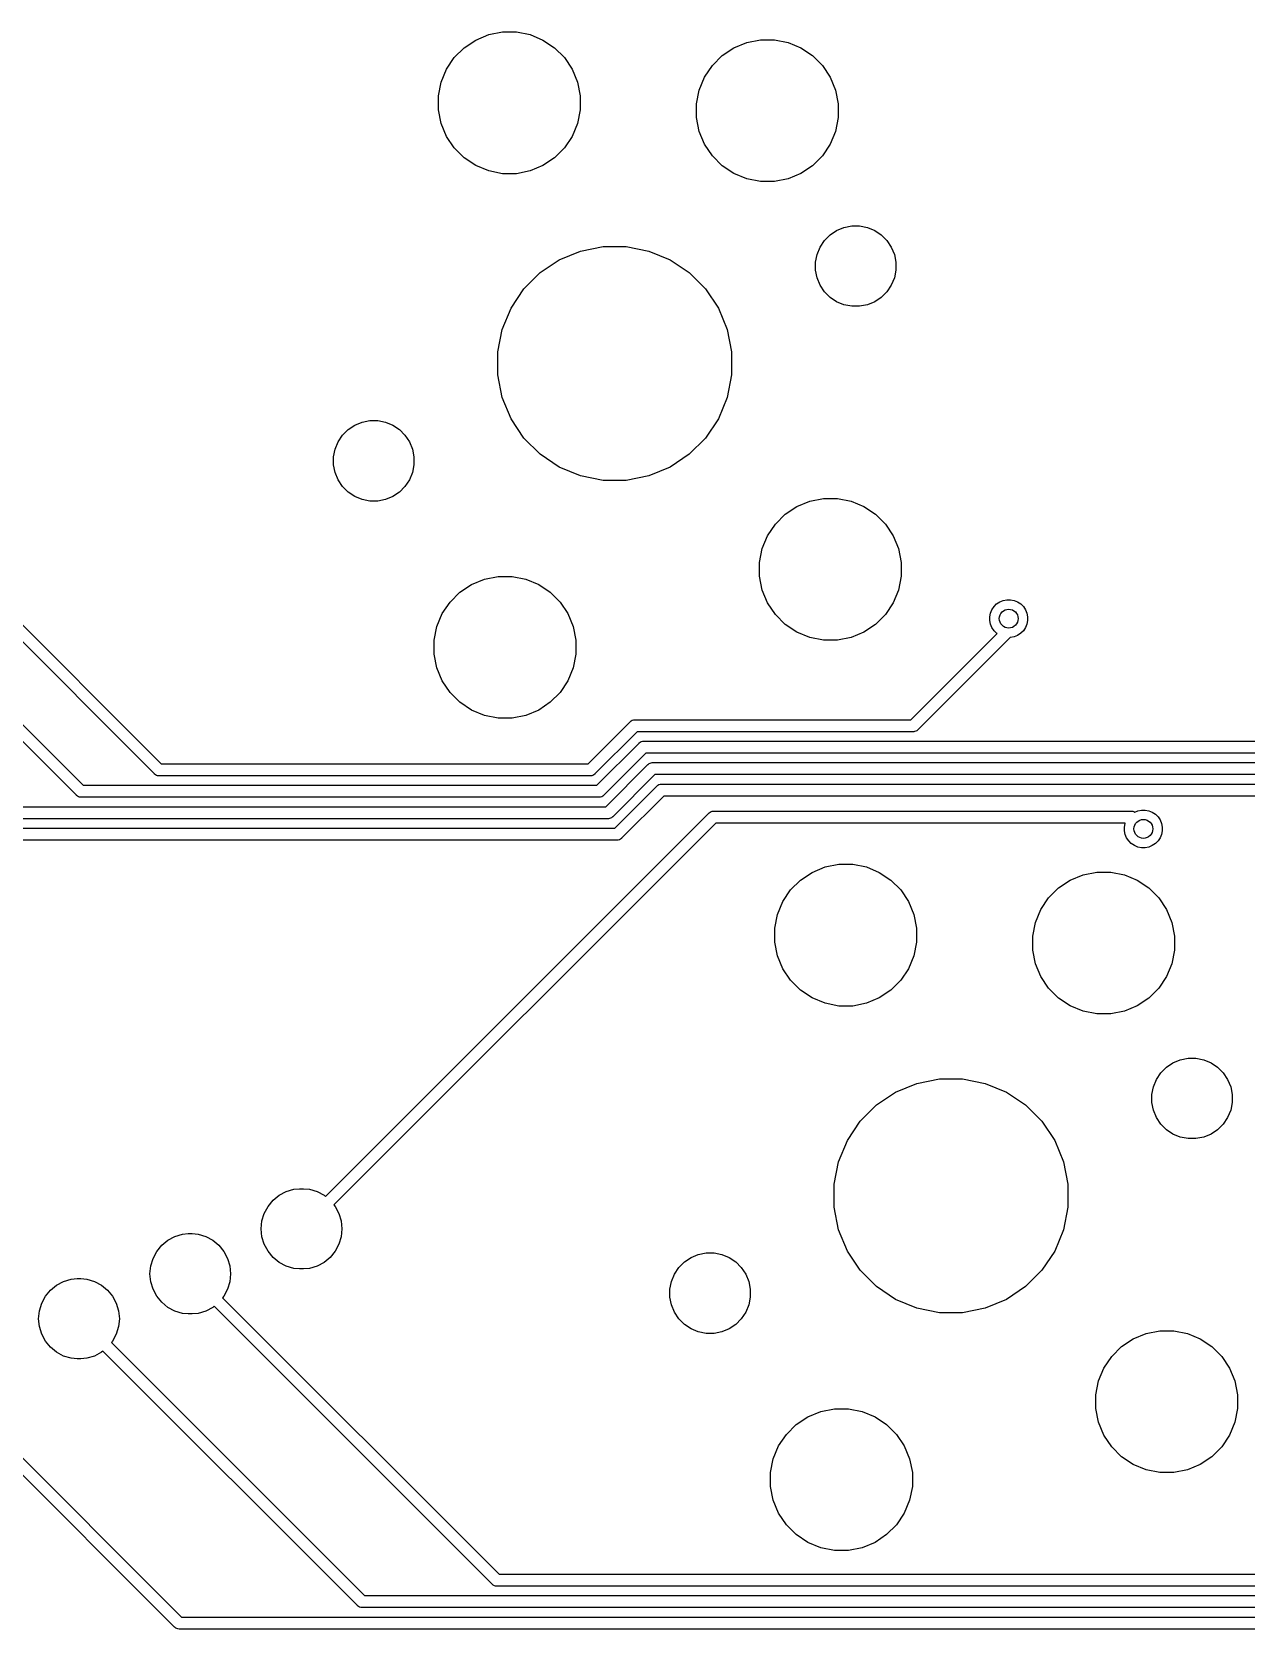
# Model space of a CAD drawing. Extents: x 0.3 to 11, y -13.3 to 4.6.
# Drawn here: x 7.246 to 8.258, y -9.618 to -8.287 of the extents above; entities that cross this region are included whole.
import ezdxf

# ---------------------------------------------------------------- set-up
doc = ezdxf.new("R2010")
doc.units = 0
doc.header["$MEASUREMENT"] = 0
doc.layers.add('BLACK', color=7, linetype='CONTINUOUS')

msp = doc.modelspace()

# ---------------------------------------------------------------- linework, layer by layer
at = {"layer": 'BLACK', "linetype": 'CONTINUOUS'}
for p, q in [((7.61625, -8.29421), (7.627, -8.28975)), ((7.627, -8.28975), (7.63841, -8.28749)), ((7.63841, -8.28749), (7.65004, -8.28749)), ((7.65004, -8.28749), (7.66145, -8.28975)), ((7.66145, -8.28975), (7.6722, -8.29421)), ((7.59835, -8.3089), (7.60658, -8.30067)), ((7.60658, -8.30067), (7.61625, -8.29421)), ((7.6722, -8.29421), (7.68187, -8.30067)), ((7.68187, -8.30067), (7.69009, -8.3089)), ((7.82154, -8.30724), (7.83121, -8.30077)), ((7.83121, -8.30077), (7.84196, -8.29632)), ((7.84196, -8.29632), (7.85337, -8.29405)), ((7.85337, -8.29405), (7.865, -8.29405)), ((7.865, -8.29405), (7.87641, -8.29632)), ((7.87641, -8.29632), (7.88716, -8.30077)), ((7.88716, -8.30077), (7.89683, -8.30724)), ((7.59189, -8.31857), (7.59835, -8.3089)), ((7.69009, -8.3089), (7.69656, -8.31857)), ((7.80685, -8.32513), (7.81332, -8.31546)), ((7.81332, -8.31546), (7.82154, -8.30724)), ((7.89683, -8.30724), (7.90506, -8.31546)), ((7.90506, -8.31546), (7.91152, -8.32513)), ((7.58517, -8.34072), (7.58744, -8.32931)), ((7.58744, -8.32931), (7.59189, -8.31857)), ((7.69656, -8.31857), (7.70101, -8.32931)), ((7.70101, -8.32931), (7.70328, -8.34072)), ((7.8024, -8.33588), (7.80685, -8.32513)), ((7.91152, -8.32513), (7.91597, -8.33588)), ((7.58517, -8.35236), (7.58517, -8.34072)), ((7.70328, -8.34072), (7.70328, -8.35236)), ((7.80013, -8.34729), (7.8024, -8.33588)), ((7.91597, -8.33588), (7.91824, -8.34729)), ((7.58744, -8.36377), (7.58517, -8.35236)), ((7.70328, -8.35236), (7.70101, -8.36377)), ((7.80013, -8.35892), (7.80013, -8.34729)), ((7.91824, -8.34729), (7.91824, -8.35892)), ((7.59189, -8.37451), (7.58744, -8.36377)), ((7.70101, -8.36377), (7.69656, -8.37451)), ((7.8024, -8.37033), (7.80013, -8.35892)), ((7.80685, -8.38108), (7.8024, -8.37033)), ((7.91597, -8.37033), (7.91152, -8.38108)), ((7.91824, -8.35892), (7.91597, -8.37033)), ((7.59835, -8.38419), (7.59189, -8.37451)), ((7.60658, -8.39241), (7.59835, -8.38419)), ((7.69009, -8.38419), (7.68187, -8.39241)), ((7.69656, -8.37451), (7.69009, -8.38419)), ((7.81332, -8.39075), (7.80685, -8.38108)), ((7.91152, -8.38108), (7.90506, -8.39075)), ((7.61625, -8.39887), (7.60658, -8.39241)), ((7.68187, -8.39241), (7.6722, -8.39887)), ((7.82154, -8.39898), (7.81332, -8.39075)), ((7.90506, -8.39075), (7.89683, -8.39898)), ((7.627, -8.40333), (7.61625, -8.39887)), ((7.63841, -8.4056), (7.627, -8.40333)), ((7.65004, -8.4056), (7.63841, -8.4056)), ((7.66145, -8.40333), (7.65004, -8.4056)), ((7.6722, -8.39887), (7.66145, -8.40333)), ((7.83121, -8.40544), (7.82154, -8.39898)), ((7.84196, -8.40989), (7.83121, -8.40544)), ((7.85337, -8.41216), (7.84196, -8.40989)), ((7.87641, -8.40989), (7.865, -8.41216)), ((7.88716, -8.40544), (7.87641, -8.40989)), ((7.89683, -8.39898), (7.88716, -8.40544)), ((7.865, -8.41216), (7.85337, -8.41216)), ((7.91688, -8.45293), (7.92297, -8.45041)), ((7.92297, -8.45041), (7.92944, -8.44912)), ((7.92944, -8.44912), (7.93604, -8.44912)), ((7.93604, -8.44912), (7.94252, -8.45041)), ((7.94252, -8.45041), (7.94861, -8.45293)), ((7.90306, -8.46675), (7.90672, -8.46126)), ((7.90672, -8.46126), (7.91139, -8.4566)), ((7.91139, -8.4566), (7.91688, -8.45293)), ((7.94861, -8.45293), (7.9541, -8.4566)), ((7.9541, -8.4566), (7.95877, -8.46126)), ((7.95877, -8.46126), (7.96243, -8.46675)), ((7.66986, -8.48805), (7.68582, -8.47738)), ((7.68582, -8.47738), (7.70355, -8.47004)), ((7.70355, -8.47004), (7.72238, -8.46629)), ((7.72238, -8.46629), (7.74157, -8.46629)), ((7.74157, -8.46629), (7.7604, -8.47004)), ((7.7604, -8.47004), (7.77813, -8.47738)), ((7.77813, -8.47738), (7.79409, -8.48805)), ((7.89924, -8.47932), (7.90053, -8.47285)), ((7.90053, -8.47285), (7.90306, -8.46675)), ((7.96243, -8.46675), (7.96496, -8.47285)), ((7.96496, -8.47285), (7.96624, -8.47932)), ((7.65629, -8.50162), (7.66986, -8.48805)), ((7.79409, -8.48805), (7.80766, -8.50162)), ((7.89924, -8.48592), (7.89924, -8.47932)), ((7.90053, -8.49239), (7.89924, -8.48592)), ((7.96624, -8.48592), (7.96496, -8.49239)), ((7.96624, -8.47932), (7.96624, -8.48592)), ((7.64563, -8.51758), (7.65629, -8.50162)), ((7.80766, -8.50162), (7.81833, -8.51758)), ((7.90306, -8.49849), (7.90053, -8.49239)), ((7.90672, -8.50397), (7.90306, -8.49849)), ((7.91139, -8.50864), (7.90672, -8.50397)), ((7.95877, -8.50397), (7.9541, -8.50864)), ((7.96243, -8.49849), (7.95877, -8.50397)), ((7.96496, -8.49239), (7.96243, -8.49849)), ((7.91688, -8.51231), (7.91139, -8.50864)), ((7.92297, -8.51483), (7.91688, -8.51231)), ((7.92944, -8.51612), (7.92297, -8.51483)), ((7.93604, -8.51612), (7.92944, -8.51612)), ((7.94252, -8.51483), (7.93604, -8.51612)), ((7.94861, -8.51231), (7.94252, -8.51483)), ((7.9541, -8.50864), (7.94861, -8.51231)), ((7.63828, -8.53531), (7.64563, -8.51758)), ((7.81833, -8.51758), (7.82567, -8.53531)), ((7.63454, -8.55414), (7.63828, -8.53531)), ((7.82567, -8.53531), (7.82942, -8.55414)), ((7.63454, -8.57333), (7.63454, -8.55414)), ((7.82942, -8.55414), (7.82942, -8.57333)), ((7.63828, -8.59216), (7.63454, -8.57333)), ((7.82942, -8.57333), (7.82567, -8.59216)), ((7.64563, -8.60989), (7.63828, -8.59216)), ((7.82567, -8.59216), (7.81833, -8.60989)), ((7.65629, -8.62585), (7.64563, -8.60989)), ((7.81833, -8.60989), (7.80766, -8.62585)), ((7.50152, -8.62898), (7.50519, -8.6235)), ((7.50519, -8.6235), (7.50985, -8.61883)), ((7.50985, -8.61883), (7.51534, -8.61516)), ((7.51534, -8.61516), (7.52144, -8.61264)), ((7.52144, -8.61264), (7.52791, -8.61135)), ((7.52791, -8.61135), (7.53451, -8.61135)), ((7.53451, -8.61135), (7.54098, -8.61264)), ((7.54098, -8.61264), (7.54708, -8.61516)), ((7.54708, -8.61516), (7.55256, -8.61883)), ((7.55256, -8.61883), (7.55723, -8.6235)), ((7.55723, -8.6235), (7.5609, -8.62898)), ((7.49771, -8.64155), (7.499, -8.63508)), ((7.499, -8.63508), (7.50152, -8.62898)), ((7.5609, -8.62898), (7.56342, -8.63508)), ((7.56342, -8.63508), (7.56471, -8.64155)), ((7.66986, -8.63942), (7.65629, -8.62585)), ((7.80766, -8.62585), (7.79409, -8.63942)), ((7.49771, -8.64815), (7.49771, -8.64155)), ((7.499, -8.65462), (7.49771, -8.64815)), ((7.56471, -8.64815), (7.56342, -8.65462)), ((7.56471, -8.64155), (7.56471, -8.64815)), ((7.68582, -8.65009), (7.66986, -8.63942)), ((7.70355, -8.65743), (7.68582, -8.65009)), ((7.77813, -8.65009), (7.7604, -8.65743)), ((7.79409, -8.63942), (7.77813, -8.65009)), ((7.50152, -8.66072), (7.499, -8.65462)), ((7.50519, -8.66621), (7.50152, -8.66072)), ((7.5609, -8.66072), (7.55723, -8.66621)), ((7.56342, -8.65462), (7.5609, -8.66072)), ((7.72238, -8.66118), (7.70355, -8.65743)), ((7.74157, -8.66118), (7.72238, -8.66118)), ((7.7604, -8.65743), (7.74157, -8.66118)), ((7.34844, -8.90572), (7.11451, -8.6718)), ((7.12288, -8.66602), (7.35422, -8.89736)), ((7.50985, -8.67087), (7.50519, -8.66621)), ((7.51534, -8.67454), (7.50985, -8.67087)), ((7.52144, -8.67706), (7.51534, -8.67454)), ((7.52791, -8.67835), (7.52144, -8.67706)), ((7.54098, -8.67706), (7.53451, -8.67835)), ((7.54708, -8.67454), (7.54098, -8.67706)), ((7.55256, -8.67087), (7.54708, -8.67454)), ((7.55723, -8.66621), (7.55256, -8.67087)), ((7.89446, -8.6785), (7.90587, -8.67623)), ((7.90587, -8.67623), (7.9175, -8.67623)), ((7.9175, -8.67623), (7.92891, -8.6785)), ((7.28346, -8.9236), (7.04505, -8.68519)), ((7.05212, -8.67812), (7.28924, -8.91524)), ((7.53451, -8.67835), (7.52791, -8.67835)), ((7.86582, -8.69764), (7.87404, -8.68941)), ((7.87404, -8.68941), (7.88371, -8.68295)), ((7.88371, -8.68295), (7.89446, -8.6785)), ((7.92891, -8.6785), (7.93966, -8.68295)), ((7.93966, -8.68295), (7.94933, -8.68941)), ((7.94933, -8.68941), (7.95756, -8.69764)), ((7.85935, -8.70731), (7.86582, -8.69764)), ((7.95756, -8.69764), (7.96402, -8.70731)), ((7.8549, -8.71806), (7.85935, -8.70731)), ((7.96402, -8.70731), (7.96847, -8.71806)), ((7.85263, -8.72947), (7.8549, -8.71806)), ((7.85263, -8.7411), (7.85263, -8.72947)), ((7.96847, -8.71806), (7.97074, -8.72947)), ((7.97074, -8.72947), (7.97074, -8.7411)), ((7.61271, -8.74786), (7.62345, -8.74341)), ((7.62345, -8.74341), (7.63486, -8.74114)), ((7.63486, -8.74114), (7.64649, -8.74114)), ((7.64649, -8.74114), (7.6579, -8.74341)), ((7.6579, -8.74341), (7.66865, -8.74786)), ((7.8549, -8.75251), (7.85263, -8.7411)), ((7.97074, -8.7411), (7.96847, -8.75251)), ((7.59481, -8.76255), (7.60303, -8.75432)), ((7.60303, -8.75432), (7.61271, -8.74786)), ((7.66865, -8.74786), (7.67832, -8.75432)), ((7.67832, -8.75432), (7.68655, -8.76255)), ((7.85935, -8.76326), (7.8549, -8.75251)), ((7.96847, -8.75251), (7.96402, -8.76326)), ((7.58834, -8.77222), (7.59481, -8.76255)), ((7.68655, -8.76255), (7.69301, -8.77222)), ((7.86582, -8.77293), (7.85935, -8.76326)), ((7.96402, -8.76326), (7.95756, -8.77293)), ((8.04509, -8.77178), (8.04628, -8.76892)), ((8.04628, -8.76892), (8.048, -8.76634)), ((8.048, -8.76634), (8.0502, -8.76415)), ((8.0502, -8.76415), (8.05278, -8.76242)), ((8.05278, -8.76242), (8.05564, -8.76124)), ((8.05564, -8.76124), (8.05869, -8.76063)), ((8.05869, -8.76063), (8.06179, -8.76063)), ((8.06179, -8.76063), (8.06483, -8.76124)), ((8.06483, -8.76124), (8.0677, -8.76242)), ((8.0677, -8.76242), (8.07028, -8.76415)), ((8.07028, -8.76415), (8.07247, -8.76634)), ((8.07247, -8.76634), (8.07419, -8.76892)), ((8.07419, -8.76892), (8.07538, -8.77178)), ((7.58162, -8.79438), (7.58389, -8.78297)), ((7.58389, -8.78297), (7.58834, -8.77222)), ((7.69301, -8.77222), (7.69746, -8.78297)), ((7.69746, -8.78297), (7.69973, -8.79438)), ((7.87404, -8.78115), (7.86582, -8.77293)), ((7.88371, -8.78762), (7.87404, -8.78115)), ((7.94933, -8.78115), (7.93966, -8.78762)), ((7.95756, -8.77293), (7.94933, -8.78115)), ((8.04449, -8.77483), (8.04509, -8.77178)), ((8.04449, -8.77793), (8.04449, -8.77483)), ((8.04509, -8.78097), (8.04449, -8.77793)), ((8.04628, -8.78384), (8.04509, -8.78097)), ((8.07538, -8.78097), (8.07419, -8.78384)), ((8.07538, -8.77178), (8.07598, -8.77483)), ((8.07598, -8.77793), (8.07538, -8.78097)), ((8.07598, -8.77483), (8.07598, -8.77793)), ((7.58162, -8.80601), (7.58162, -8.79438)), ((7.69973, -8.79438), (7.69973, -8.80601)), ((7.89446, -8.79207), (7.88371, -8.78762)), ((7.90587, -8.79434), (7.89446, -8.79207)), ((7.9175, -8.79434), (7.90587, -8.79434)), ((7.92891, -8.79207), (7.9175, -8.79434)), ((7.93966, -8.78762), (7.92891, -8.79207)), ((7.97879, -8.8606), (8.05054, -8.78884)), ((8.0614, -8.79213), (7.98457, -8.86896)), ((8.048, -8.78642), (8.04628, -8.78384)), ((8.0502, -8.78861), (8.048, -8.78642)), ((8.05054, -8.78884), (8.0502, -8.78861)), ((8.06179, -8.79213), (8.0614, -8.79213)), ((8.06483, -8.79152), (8.06179, -8.79213)), ((8.0677, -8.79033), (8.06483, -8.79152)), ((8.07028, -8.78861), (8.0677, -8.79033)), ((8.07247, -8.78642), (8.07028, -8.78861)), ((8.07419, -8.78384), (8.07247, -8.78642)), ((7.58389, -8.81742), (7.58162, -8.80601)), ((7.69973, -8.80601), (7.69746, -8.81742)), ((7.58834, -8.82817), (7.58389, -8.81742)), ((7.69746, -8.81742), (7.69301, -8.82817)), ((7.59481, -8.83784), (7.58834, -8.82817)), ((7.69301, -8.82817), (7.68655, -8.83784)), ((7.60303, -8.84606), (7.59481, -8.83784)), ((7.61271, -8.85253), (7.60303, -8.84606)), ((7.67832, -8.84606), (7.66865, -8.85253)), ((7.68655, -8.83784), (7.67832, -8.84606)), ((7.62345, -8.85698), (7.61271, -8.85253)), ((7.63486, -8.85925), (7.62345, -8.85698)), ((7.64649, -8.85925), (7.63486, -8.85925)), ((7.6579, -8.85698), (7.64649, -8.85925)), ((7.66865, -8.85253), (7.6579, -8.85698)), ((7.70974, -8.89736), (7.74487, -8.86223)), ((7.74487, -8.86223), (7.74502, -8.86204)), ((7.74502, -8.86204), (7.74579, -8.86142)), ((7.74579, -8.86142), (7.74665, -8.86095)), ((7.74665, -8.86095), (7.7476, -8.86067)), ((7.7476, -8.86067), (7.74833, -8.8606)), ((7.74833, -8.8606), (7.74858, -8.86057)), ((7.74858, -8.86057), (7.74882, -8.8606)), ((7.74882, -8.8606), (7.97879, -8.8606)), ((7.75065, -8.8706), (7.71552, -8.90572)), ((7.98062, -8.8706), (7.75065, -8.8706)), ((7.98086, -8.87062), (7.98062, -8.8706)), ((7.98111, -8.8706), (7.98086, -8.87062)), ((7.98184, -8.87052), (7.98111, -8.8706)), ((7.98278, -8.87024), (7.98184, -8.87052)), ((7.98365, -8.86977), (7.98278, -8.87024)), ((7.98441, -8.86915), (7.98365, -8.86977)), ((7.98457, -8.86896), (7.98441, -8.86915)), ((7.71714, -8.91524), (7.75227, -8.88011)), ((7.75805, -8.88847), (7.72292, -8.9236)), ((7.75227, -8.88011), (7.75243, -8.87992)), ((7.75243, -8.87992), (7.75319, -8.87929)), ((7.75319, -8.87929), (7.75329, -8.87924)), ((7.75329, -8.87924), (7.75406, -8.87883)), ((7.75406, -8.87883), (7.755, -8.87854)), ((7.755, -8.87854), (7.75598, -8.87845)), ((7.75598, -8.87845), (7.75623, -8.87847)), ((7.75623, -8.87847), (8.4058, -8.87847)), ((8.40762, -8.88847), (7.75805, -8.88847)), ((7.35422, -8.89736), (7.70974, -8.89736)), ((7.72455, -8.93311), (7.75968, -8.89798)), ((7.75968, -8.89798), (7.75983, -8.89779)), ((7.75983, -8.89779), (7.76059, -8.89717)), ((7.76059, -8.89717), (7.76146, -8.8967)), ((7.76146, -8.8967), (7.7624, -8.89642)), ((7.7624, -8.89642), (7.76314, -8.89634)), ((7.76314, -8.89634), (7.76339, -8.89632)), ((7.76339, -8.89632), (7.76363, -8.89634)), ((7.76363, -8.89634), (8.4132, -8.89634)), ((7.28924, -8.91524), (7.71714, -8.91524)), ((7.34859, -8.90591), (7.34844, -8.90572)), ((7.34935, -8.90654), (7.34859, -8.90591)), ((7.35022, -8.907), (7.34935, -8.90654)), ((7.35116, -8.90729), (7.35022, -8.907)), ((7.3519, -8.90736), (7.35116, -8.90729)), ((7.35214, -8.90739), (7.3519, -8.90736)), ((7.3519, -8.90736), (7.3519, -8.90736)), ((7.35239, -8.90736), (7.35214, -8.90739)), ((7.71157, -8.90736), (7.35239, -8.90736)), ((7.71181, -8.90739), (7.71157, -8.90736)), ((7.71206, -8.90736), (7.71181, -8.90739)), ((7.71279, -8.90729), (7.71206, -8.90736)), ((7.71373, -8.907), (7.71279, -8.90729)), ((7.7146, -8.90654), (7.71373, -8.907)), ((7.71536, -8.90591), (7.7146, -8.90654)), ((7.71552, -8.90572), (7.71536, -8.90591)), ((7.76546, -8.90634), (7.73033, -8.94147)), ((7.73195, -8.95099), (7.76708, -8.91586)), ((8.41503, -8.90634), (7.76546, -8.90634)), ((7.76708, -8.91586), (7.76724, -8.91567)), ((7.76724, -8.91567), (7.76767, -8.91531)), ((7.76767, -8.91531), (7.768, -8.91504)), ((7.768, -8.91504), (7.76887, -8.91458)), ((7.76887, -8.91458), (7.76981, -8.91429)), ((7.76981, -8.91429), (7.77079, -8.91419)), ((7.77079, -8.91419), (7.77103, -8.91422)), ((7.77103, -8.91422), (8.42123, -8.91422)), ((7.28361, -8.92379), (7.28346, -8.9236)), ((7.28437, -8.92441), (7.28361, -8.92379)), ((7.28524, -8.92488), (7.28437, -8.92441)), ((7.28619, -8.92516), (7.28524, -8.92488)), ((7.28717, -8.92526), (7.28619, -8.92516)), ((7.28741, -8.92524), (7.28717, -8.92526)), ((7.71897, -8.92524), (7.28741, -8.92524)), ((7.71921, -8.92526), (7.71897, -8.92524)), ((7.71946, -8.92524), (7.71921, -8.92526)), ((7.7202, -8.92516), (7.71946, -8.92524)), ((7.72114, -8.92488), (7.7202, -8.92516)), ((7.72201, -8.92441), (7.72114, -8.92488)), ((7.72277, -8.92379), (7.72201, -8.92441)), ((7.72292, -8.9236), (7.72277, -8.92379)), ((7.77286, -8.92422), (7.73773, -8.95935)), ((8.42305, -8.92422), (7.77286, -8.92422)), ((7.72637, -8.94311), (7.17511, -8.94311)), ((7.17693, -8.93311), (7.72455, -8.93311)), ((7.49099, -9.25787), (7.81049, -8.93837)), ((7.72662, -8.94314), (7.72637, -8.94311)), ((7.72686, -8.94311), (7.72662, -8.94314)), ((7.7276, -8.94304), (7.72686, -8.94311)), ((7.72854, -8.94275), (7.7276, -8.94304)), ((7.72941, -8.94229), (7.72854, -8.94275)), ((7.73017, -8.94166), (7.72941, -8.94229)), ((7.73033, -8.94147), (7.73017, -8.94166)), ((7.81049, -8.93837), (7.81065, -8.93818)), ((7.81065, -8.93818), (7.81141, -8.93755)), ((7.81141, -8.93755), (7.81228, -8.93709)), ((7.81228, -8.93709), (7.81322, -8.9368)), ((7.81322, -8.9368), (7.81396, -8.93673)), ((7.81396, -8.93673), (7.8142, -8.93671)), ((7.8142, -8.93671), (7.81445, -8.93673)), ((7.81445, -8.93673), (8.16235, -8.93673)), ((8.16235, -8.93673), (8.1626, -8.93671)), ((8.1626, -8.93671), (8.16284, -8.93673)), ((8.16284, -8.93673), (8.16358, -8.9368)), ((8.16358, -8.9368), (8.16452, -8.93709)), ((8.16452, -8.93709), (8.16528, -8.9375)), ((8.16528, -8.9375), (8.16785, -8.93643)), ((8.16785, -8.93643), (8.17089, -8.93583)), ((8.17089, -8.93583), (8.17399, -8.93583)), ((8.17399, -8.93583), (8.17703, -8.93643)), ((8.17703, -8.93643), (8.1799, -8.93762)), ((8.1799, -8.93762), (8.18248, -8.93934)), ((8.18248, -8.93934), (8.18467, -8.94154)), ((8.18467, -8.94154), (8.1864, -8.94412)), ((7.06463, -8.95099), (7.73195, -8.95099)), ((7.81627, -8.94673), (7.49807, -9.26494)), ((8.1574, -8.94673), (7.81627, -8.94673)), ((8.15669, -8.95002), (8.1573, -8.94698)), ((8.15669, -8.95313), (8.15669, -8.95002)), ((8.1573, -8.95617), (8.15669, -8.95313)), ((8.1573, -8.94698), (8.1574, -8.94673)), ((8.15849, -8.95903), (8.1573, -8.95617)), ((8.1864, -8.94412), (8.18758, -8.94698)), ((8.18758, -8.95617), (8.1864, -8.95903)), ((8.18758, -8.94698), (8.18819, -8.95002)), ((8.18819, -8.95313), (8.18758, -8.95617)), ((8.18819, -8.95002), (8.18819, -8.95313)), ((7.73378, -8.96099), (7.0628, -8.96099)), ((7.73402, -8.96101), (7.73378, -8.96099)), ((7.73427, -8.96099), (7.73402, -8.96101)), ((7.735, -8.96091), (7.73427, -8.96099)), ((7.73595, -8.96063), (7.735, -8.96091)), ((7.73681, -8.96016), (7.73595, -8.96063)), ((7.73758, -8.95954), (7.73681, -8.96016)), ((7.73773, -8.95935), (7.73758, -8.95954)), ((8.16021, -8.96161), (8.15849, -8.95903)), ((8.1624, -8.96381), (8.16021, -8.96161)), ((8.16498, -8.96553), (8.1624, -8.96381)), ((8.16785, -8.96672), (8.16498, -8.96553)), ((8.17089, -8.96732), (8.16785, -8.96672)), ((8.17399, -8.96732), (8.17089, -8.96732)), ((8.17703, -8.96672), (8.17399, -8.96732)), ((8.1799, -8.96553), (8.17703, -8.96672)), ((8.18248, -8.96381), (8.1799, -8.96553)), ((8.18467, -8.96161), (8.18248, -8.96381)), ((8.1864, -8.95903), (8.18467, -8.96161)), ((7.90722, -8.98332), (7.91862, -8.98105)), ((7.91862, -8.98105), (7.93026, -8.98105)), ((7.93026, -8.98105), (7.94167, -8.98332)), ((7.87857, -9.00246), (7.8868, -8.99423)), ((7.8868, -8.99423), (7.89647, -8.98777)), ((7.89647, -8.98777), (7.90722, -8.98332)), ((7.94167, -8.98332), (7.95241, -8.98777)), ((7.95241, -8.98777), (7.96209, -8.99423)), ((7.96209, -8.99423), (7.97031, -9.00246)), ((8.10176, -9.0008), (8.11143, -8.99434)), ((8.11143, -8.99434), (8.12218, -8.98988)), ((8.12218, -8.98988), (8.13359, -8.98761)), ((8.13359, -8.98761), (8.14522, -8.98761)), ((8.14522, -8.98761), (8.15663, -8.98988)), ((8.15663, -8.98988), (8.16738, -8.99434)), ((8.16738, -8.99434), (8.17705, -9.0008)), ((7.87211, -9.01213), (7.87857, -9.00246)), ((7.97031, -9.00246), (7.97678, -9.01213)), ((8.08707, -9.0187), (8.09353, -9.00902)), ((8.09353, -9.00902), (8.10176, -9.0008)), ((8.17705, -9.0008), (8.18528, -9.00902)), ((8.18528, -9.00902), (8.19174, -9.0187)), ((7.86539, -9.03429), (7.86766, -9.02288)), ((7.86766, -9.02288), (7.87211, -9.01213)), ((7.97678, -9.01213), (7.98123, -9.02288)), ((7.98123, -9.02288), (7.9835, -9.03429)), ((8.08262, -9.02944), (8.08707, -9.0187)), ((8.19174, -9.0187), (8.19619, -9.02944)), ((7.86539, -9.04592), (7.86539, -9.03429)), ((7.9835, -9.03429), (7.9835, -9.04592)), ((8.08035, -9.04085), (8.08262, -9.02944)), ((8.19619, -9.02944), (8.19846, -9.04085)), ((7.86766, -9.05733), (7.86539, -9.04592)), ((7.9835, -9.04592), (7.98123, -9.05733)), ((8.08035, -9.05249), (8.08035, -9.04085)), ((8.19846, -9.04085), (8.19846, -9.05249)), ((7.87211, -9.06808), (7.86766, -9.05733)), ((7.98123, -9.05733), (7.97678, -9.06808)), ((8.08262, -9.06389), (8.08035, -9.05249)), ((8.19846, -9.05249), (8.19619, -9.06389)), ((7.87857, -9.07775), (7.87211, -9.06808)), ((7.97678, -9.06808), (7.97031, -9.07775)), ((8.08707, -9.07464), (8.08262, -9.06389)), ((8.09353, -9.08431), (8.08707, -9.07464)), ((8.19174, -9.07464), (8.18528, -9.08431)), ((8.19619, -9.06389), (8.19174, -9.07464)), ((7.8868, -9.08597), (7.87857, -9.07775)), ((7.89647, -9.09244), (7.8868, -9.08597)), ((7.96209, -9.08597), (7.95241, -9.09244)), ((7.97031, -9.07775), (7.96209, -9.08597)), ((8.10176, -9.09254), (8.09353, -9.08431)), ((8.18528, -9.08431), (8.17705, -9.09254)), ((7.90722, -9.09689), (7.89647, -9.09244)), ((7.91862, -9.09916), (7.90722, -9.09689)), ((7.93026, -9.09916), (7.91862, -9.09916)), ((7.94167, -9.09689), (7.93026, -9.09916)), ((7.95241, -9.09244), (7.94167, -9.09689)), ((8.11143, -9.099), (8.10176, -9.09254)), ((8.12218, -9.10345), (8.11143, -9.099)), ((8.16738, -9.099), (8.15663, -9.10345)), ((8.17705, -9.09254), (8.16738, -9.099)), ((8.13359, -9.10572), (8.12218, -9.10345)), ((8.14522, -9.10572), (8.13359, -9.10572)), ((8.15663, -9.10345), (8.14522, -9.10572)), ((8.20319, -9.14397), (8.20966, -9.14268)), ((8.20966, -9.14268), (8.21626, -9.14268)), ((8.21626, -9.14268), (8.22273, -9.14397)), ((8.18327, -9.16031), (8.18694, -9.15483)), ((8.18694, -9.15483), (8.19161, -9.15016)), ((8.19161, -9.15016), (8.19709, -9.14649)), ((8.19709, -9.14649), (8.20319, -9.14397)), ((8.22273, -9.14397), (8.22883, -9.14649)), ((8.22883, -9.14649), (8.23432, -9.15016)), ((8.23432, -9.15016), (8.23898, -9.15483)), ((8.23898, -9.15483), (8.24265, -9.16031)), ((7.96604, -9.17095), (7.98377, -9.1636)), ((7.98377, -9.1636), (8.0026, -9.15986)), ((8.0026, -9.15986), (8.02179, -9.15986)), ((8.02179, -9.15986), (8.04062, -9.1636)), ((8.04062, -9.1636), (8.05835, -9.17095)), ((8.17946, -9.17288), (8.18075, -9.16641)), ((8.18075, -9.16641), (8.18327, -9.16031)), ((8.24265, -9.16031), (8.24517, -9.16641)), ((8.24517, -9.16641), (8.24646, -9.17288)), ((7.93651, -9.19518), (7.95008, -9.18161)), ((7.95008, -9.18161), (7.96604, -9.17095)), ((8.05835, -9.17095), (8.07431, -9.18161)), ((8.07431, -9.18161), (8.08788, -9.19518)), ((8.17946, -9.17948), (8.17946, -9.17288)), ((8.18075, -9.18595), (8.17946, -9.17948)), ((8.24646, -9.17948), (8.24517, -9.18595)), ((8.24646, -9.17288), (8.24646, -9.17948)), ((7.92584, -9.21114), (7.93651, -9.19518)), ((8.08788, -9.19518), (8.09854, -9.21114)), ((8.18327, -9.19205), (8.18075, -9.18595)), ((8.18694, -9.19754), (8.18327, -9.19205)), ((8.24265, -9.19205), (8.23898, -9.19754)), ((8.24517, -9.18595), (8.24265, -9.19205)), ((8.19161, -9.2022), (8.18694, -9.19754)), ((8.19709, -9.20587), (8.19161, -9.2022)), ((8.20319, -9.20839), (8.19709, -9.20587)), ((8.20966, -9.20968), (8.20319, -9.20839)), ((8.22273, -9.20839), (8.21626, -9.20968)), ((8.22883, -9.20587), (8.22273, -9.20839)), ((8.23432, -9.2022), (8.22883, -9.20587)), ((8.23898, -9.19754), (8.23432, -9.2022)), ((7.9185, -9.22888), (7.92584, -9.21114)), ((8.09854, -9.21114), (8.10589, -9.22888)), ((8.21626, -9.20968), (8.20966, -9.20968)), ((7.91475, -9.2477), (7.9185, -9.22888)), ((8.10589, -9.22888), (8.10963, -9.2477)), ((7.91475, -9.26689), (7.91475, -9.2477)), ((8.10963, -9.2477), (8.10963, -9.26689)), ((7.44314, -9.26615), (7.44732, -9.26106)), ((7.44732, -9.26106), (7.45242, -9.25688)), ((7.45242, -9.25688), (7.45823, -9.25377)), ((7.45823, -9.25377), (7.46454, -9.25185)), ((7.46454, -9.25185), (7.46946, -9.25137)), ((7.46946, -9.25137), (7.47274, -9.25137)), ((7.47274, -9.25137), (7.47766, -9.25185)), ((7.47766, -9.25185), (7.48397, -9.25377)), ((7.48397, -9.25377), (7.48978, -9.25688)), ((7.48978, -9.25688), (7.49099, -9.25787)), ((7.43812, -9.27827), (7.44003, -9.27197)), ((7.44003, -9.27197), (7.44314, -9.26615)), ((7.49807, -9.26494), (7.49906, -9.26615)), ((7.49906, -9.26615), (7.50217, -9.27197)), ((7.50217, -9.27197), (7.50408, -9.27827)), ((7.9185, -9.28572), (7.91475, -9.26689)), ((8.10963, -9.26689), (8.10589, -9.28572)), ((7.37182, -9.28931), (7.37674, -9.28883)), ((7.37674, -9.28883), (7.38003, -9.28883)), ((7.38003, -9.28883), (7.38494, -9.28931)), ((7.43747, -9.28483), (7.43812, -9.27827)), ((7.43812, -9.29139), (7.43747, -9.28483)), ((7.50408, -9.27827), (7.50473, -9.28483)), ((7.50473, -9.28483), (7.50408, -9.29139)), ((7.92584, -9.30345), (7.9185, -9.28572)), ((8.10589, -9.28572), (8.09854, -9.30345)), ((7.35042, -9.30361), (7.35461, -9.29852)), ((7.35461, -9.29852), (7.3597, -9.29434)), ((7.3597, -9.29434), (7.36551, -9.29123)), ((7.36551, -9.29123), (7.37182, -9.28931)), ((7.38494, -9.28931), (7.39125, -9.29123)), ((7.39125, -9.29123), (7.39706, -9.29434)), ((7.39706, -9.29434), (7.40216, -9.29852)), ((7.40216, -9.29852), (7.40634, -9.30361)), ((7.44003, -9.2977), (7.43812, -9.29139)), ((7.44314, -9.30352), (7.44003, -9.2977)), ((7.50217, -9.2977), (7.49906, -9.30352)), ((7.50408, -9.29139), (7.50217, -9.2977)), ((7.34476, -9.3223), (7.3454, -9.31574)), ((7.3454, -9.31574), (7.34732, -9.30943)), ((7.34732, -9.30943), (7.35042, -9.30361)), ((7.40634, -9.30361), (7.40945, -9.30943)), ((7.40945, -9.30943), (7.41136, -9.31574)), ((7.41136, -9.31574), (7.41201, -9.3223)), ((7.44732, -9.30861), (7.44314, -9.30352)), ((7.45242, -9.31279), (7.44732, -9.30861)), ((7.45823, -9.3159), (7.45242, -9.31279)), ((7.48978, -9.31279), (7.48397, -9.3159)), ((7.49488, -9.30861), (7.48978, -9.31279)), ((7.49906, -9.30352), (7.49488, -9.30861)), ((7.7854, -9.31706), (7.79007, -9.31239)), ((7.79007, -9.31239), (7.79556, -9.30873)), ((7.79556, -9.30873), (7.80165, -9.3062)), ((7.80165, -9.3062), (7.80813, -9.30491)), ((7.80813, -9.30491), (7.81472, -9.30491)), ((7.81472, -9.30491), (7.8212, -9.3062)), ((7.8212, -9.3062), (7.82729, -9.30873)), ((7.82729, -9.30873), (7.83278, -9.31239)), ((7.83278, -9.31239), (7.83745, -9.31706)), ((7.93651, -9.31941), (7.92584, -9.30345)), ((8.09854, -9.30345), (8.08788, -9.31941)), ((7.26698, -9.3318), (7.2728, -9.32869)), ((7.2728, -9.32869), (7.2791, -9.32678)), ((7.2791, -9.32678), (7.28402, -9.32629)), ((7.28402, -9.32629), (7.28731, -9.32629)), ((7.28731, -9.32629), (7.29222, -9.32678)), ((7.29222, -9.32678), (7.29853, -9.32869)), ((7.29853, -9.32869), (7.30435, -9.3318)), ((7.3454, -9.32886), (7.34476, -9.3223)), ((7.34732, -9.33516), (7.3454, -9.32886)), ((7.41136, -9.32886), (7.40945, -9.33516)), ((7.41201, -9.3223), (7.41136, -9.32886)), ((7.46454, -9.31781), (7.45823, -9.3159)), ((7.46946, -9.3183), (7.46454, -9.31781)), ((7.47274, -9.3183), (7.46946, -9.3183)), ((7.47766, -9.31781), (7.47274, -9.3183)), ((7.48397, -9.3159), (7.47766, -9.31781)), ((7.77793, -9.33511), (7.77921, -9.32864)), ((7.77921, -9.32864), (7.78174, -9.32255)), ((7.78174, -9.32255), (7.7854, -9.31706)), ((7.83745, -9.31706), (7.84111, -9.32255)), ((7.84111, -9.32255), (7.84364, -9.32864)), ((7.84364, -9.32864), (7.84493, -9.33511)), ((7.95008, -9.33299), (7.93651, -9.31941)), ((8.08788, -9.31941), (8.07431, -9.33299)), ((7.2546, -9.34689), (7.2577, -9.34107)), ((7.2577, -9.34107), (7.26189, -9.33598)), ((7.26189, -9.33598), (7.26698, -9.3318)), ((7.30435, -9.3318), (7.30944, -9.33598)), ((7.30944, -9.33598), (7.31362, -9.34107)), ((7.31362, -9.34107), (7.31673, -9.34689)), ((7.35042, -9.34098), (7.34732, -9.33516)), ((7.35461, -9.34607), (7.35042, -9.34098)), ((7.40634, -9.34098), (7.40535, -9.34219)), ((7.40535, -9.34219), (7.63572, -9.57256)), ((7.40945, -9.33516), (7.40634, -9.34098)), ((7.77793, -9.34171), (7.77793, -9.33511)), ((7.77921, -9.34819), (7.77793, -9.34171)), ((7.84493, -9.34171), (7.84364, -9.34819)), ((7.84493, -9.33511), (7.84493, -9.34171)), ((7.96604, -9.34365), (7.95008, -9.33299)), ((8.07431, -9.33299), (8.05835, -9.34365)), ((7.25204, -9.35976), (7.25268, -9.3532)), ((7.25268, -9.3532), (7.2546, -9.34689)), ((7.31673, -9.34689), (7.31864, -9.3532)), ((7.31864, -9.3532), (7.31929, -9.35976)), ((7.3597, -9.35025), (7.35461, -9.34607)), ((7.36551, -9.35336), (7.3597, -9.35025)), ((7.37182, -9.35528), (7.36551, -9.35336)), ((7.37674, -9.35576), (7.37182, -9.35528)), ((7.38003, -9.35576), (7.37674, -9.35576)), ((7.38494, -9.35528), (7.38003, -9.35576)), ((7.39125, -9.35336), (7.38494, -9.35528)), ((7.39706, -9.35025), (7.39125, -9.35336)), ((7.39828, -9.34926), (7.39706, -9.35025)), ((7.62994, -9.58092), (7.39828, -9.34926)), ((7.78174, -9.35428), (7.77921, -9.34819)), ((7.7854, -9.35977), (7.78174, -9.35428)), ((7.84111, -9.35428), (7.83745, -9.35977)), ((7.84364, -9.34819), (7.84111, -9.35428)), ((7.98377, -9.35099), (7.96604, -9.34365)), ((8.0026, -9.35474), (7.98377, -9.35099)), ((8.02179, -9.35474), (8.0026, -9.35474)), ((8.04062, -9.35099), (8.02179, -9.35474)), ((8.05835, -9.34365), (8.04062, -9.35099)), ((7.25268, -9.36632), (7.25204, -9.35976)), ((7.2546, -9.37262), (7.25268, -9.36632)), ((7.31864, -9.36632), (7.31673, -9.37262)), ((7.31929, -9.35976), (7.31864, -9.36632)), ((7.79007, -9.36443), (7.7854, -9.35977)), ((7.79556, -9.3681), (7.79007, -9.36443)), ((7.80165, -9.37063), (7.79556, -9.3681)), ((7.82729, -9.3681), (7.8212, -9.37063)), ((7.83278, -9.36443), (7.82729, -9.3681)), ((7.83745, -9.35977), (7.83278, -9.36443)), ((7.2577, -9.37844), (7.2546, -9.37262)), ((7.26189, -9.38353), (7.2577, -9.37844)), ((7.31362, -9.37844), (7.31263, -9.37965)), ((7.31263, -9.37965), (7.52341, -9.59043)), ((7.31673, -9.37262), (7.31362, -9.37844)), ((7.80813, -9.37191), (7.80165, -9.37063)), ((7.81472, -9.37191), (7.80813, -9.37191)), ((7.8212, -9.37063), (7.81472, -9.37191)), ((8.15426, -9.38298), (8.16393, -9.37651)), ((8.16393, -9.37651), (8.17468, -9.37206)), ((8.17468, -9.37206), (8.18609, -9.36979)), ((8.18609, -9.36979), (8.19772, -9.36979)), ((8.19772, -9.36979), (8.20913, -9.37206)), ((8.20913, -9.37206), (8.21988, -9.37651)), ((8.21988, -9.37651), (8.22955, -9.38298)), ((7.26698, -9.38772), (7.26189, -9.38353)), ((7.2728, -9.39082), (7.26698, -9.38772)), ((7.2791, -9.39274), (7.2728, -9.39082)), ((7.28402, -9.39322), (7.2791, -9.39274)), ((7.28731, -9.39322), (7.28402, -9.39322)), ((7.29222, -9.39274), (7.28731, -9.39322)), ((7.29853, -9.39082), (7.29222, -9.39274)), ((7.30435, -9.38772), (7.29853, -9.39082)), ((7.30556, -9.38672), (7.30435, -9.38772)), ((7.51763, -9.5988), (7.30556, -9.38672)), ((8.13957, -9.40087), (8.14603, -9.3912)), ((8.14603, -9.3912), (8.15426, -9.38298)), ((8.22955, -9.38298), (8.23778, -9.3912)), ((8.23778, -9.3912), (8.24424, -9.40087)), ((8.13512, -9.41162), (8.13957, -9.40087)), ((8.24424, -9.40087), (8.24869, -9.41162)), ((8.13285, -9.42303), (8.13512, -9.41162)), ((8.24869, -9.41162), (8.25096, -9.42303)), ((7.19795, -9.43518), (7.37108, -9.60831)), ((7.90367, -9.43697), (7.91508, -9.4347)), ((7.91508, -9.4347), (7.92671, -9.4347)), ((7.92671, -9.4347), (7.93812, -9.43697)), ((8.13285, -9.43466), (8.13285, -9.42303)), ((8.13512, -9.44607), (8.13285, -9.43466)), ((8.25096, -9.43466), (8.24869, -9.44607)), ((8.25096, -9.42303), (8.25096, -9.43466)), ((7.3653, -9.61667), (7.18958, -9.44096)), ((7.87502, -9.45611), (7.88325, -9.44788)), ((7.88325, -9.44788), (7.89292, -9.44142)), ((7.89292, -9.44142), (7.90367, -9.43697)), ((7.93812, -9.43697), (7.94887, -9.44142)), ((7.94887, -9.44142), (7.95854, -9.44788)), ((7.95854, -9.44788), (7.96677, -9.45611)), ((8.13957, -9.45682), (8.13512, -9.44607)), ((8.24869, -9.44607), (8.24424, -9.45682)), ((7.86856, -9.46578), (7.87502, -9.45611)), ((7.96677, -9.45611), (7.97323, -9.46578)), ((8.14603, -9.46649), (8.13957, -9.45682)), ((8.24424, -9.45682), (8.23778, -9.46649)), ((7.86411, -9.47653), (7.86856, -9.46578)), ((7.97323, -9.46578), (7.97768, -9.47653)), ((8.15426, -9.47472), (8.14603, -9.46649)), ((8.16393, -9.48118), (8.15426, -9.47472)), ((8.22955, -9.47472), (8.21988, -9.48118)), ((8.23778, -9.46649), (8.22955, -9.47472)), ((7.86184, -9.48794), (7.86411, -9.47653)), ((7.86184, -9.49957), (7.86184, -9.48794)), ((7.97768, -9.47653), (7.97995, -9.48794)), ((7.97995, -9.48794), (7.97995, -9.49957)), ((8.17468, -9.48563), (8.16393, -9.48118)), ((8.18609, -9.4879), (8.17468, -9.48563)), ((8.19772, -9.4879), (8.18609, -9.4879)), ((8.20913, -9.48563), (8.19772, -9.4879)), ((8.21988, -9.48118), (8.20913, -9.48563)), ((7.86411, -9.51098), (7.86184, -9.49957)), ((7.97995, -9.49957), (7.97768, -9.51098)), ((7.86856, -9.52173), (7.86411, -9.51098)), ((7.97768, -9.51098), (7.97323, -9.52173)), ((7.87502, -9.5314), (7.86856, -9.52173)), ((7.97323, -9.52173), (7.96677, -9.5314)), ((7.88325, -9.53963), (7.87502, -9.5314)), ((7.89292, -9.54609), (7.88325, -9.53963)), ((7.95854, -9.53963), (7.94887, -9.54609)), ((7.96677, -9.5314), (7.95854, -9.53963)), ((7.90367, -9.55054), (7.89292, -9.54609)), ((7.91508, -9.55281), (7.90367, -9.55054)), ((7.92671, -9.55281), (7.91508, -9.55281)), ((7.93812, -9.55054), (7.92671, -9.55281)), ((7.94887, -9.54609), (7.93812, -9.55054)), ((7.63009, -9.58111), (7.62994, -9.58092)), ((7.63085, -9.58174), (7.63009, -9.58111)), ((7.63172, -9.5822), (7.63085, -9.58174)), ((7.63572, -9.57256), (8.68809, -9.57256)), ((7.52341, -9.59043), (8.69549, -9.59043)), ((7.63267, -9.58249), (7.63172, -9.5822)), ((7.6334, -9.58256), (7.63267, -9.58249)), ((7.63365, -9.58258), (7.6334, -9.58256)), ((7.6334, -9.58256), (7.6334, -9.58256)), ((7.63389, -9.58256), (7.63365, -9.58258)), ((8.68991, -9.58256), (7.63389, -9.58256)), ((7.37108, -9.60831), (8.70289, -9.60831)), ((7.51779, -9.59899), (7.51763, -9.5988)), ((7.51855, -9.59961), (7.51779, -9.59899)), ((7.51942, -9.60008), (7.51855, -9.59961)), ((7.52036, -9.60036), (7.51942, -9.60008)), ((7.5211, -9.60043), (7.52036, -9.60036)), ((7.52134, -9.60046), (7.5211, -9.60043)), ((7.5211, -9.60043), (7.5211, -9.60043)), ((7.52159, -9.60043), (7.52134, -9.60046)), ((8.69732, -9.60043), (7.52159, -9.60043)), ((7.36545, -9.61686), (7.3653, -9.61667)), ((7.36622, -9.61749), (7.36545, -9.61686)), ((7.36708, -9.61795), (7.36622, -9.61749)), ((7.36622, -9.61749), (7.36622, -9.61749)), ((7.36803, -9.61824), (7.36708, -9.61795)), ((7.36901, -9.61833), (7.36803, -9.61824)), ((7.36925, -9.61831), (7.36901, -9.61833)), ((8.70472, -9.61831), (7.36925, -9.61831))]:
    msp.add_line(p, q, dxfattribs=at)
at = {"layer": 'BLACK'}
for centre in [(8.06024, -8.77638), (8.17244, -8.95157)]:
    msp.add_circle(centre, 0.00787, dxfattribs=at)

doc.saveas('drawing.dxf')
